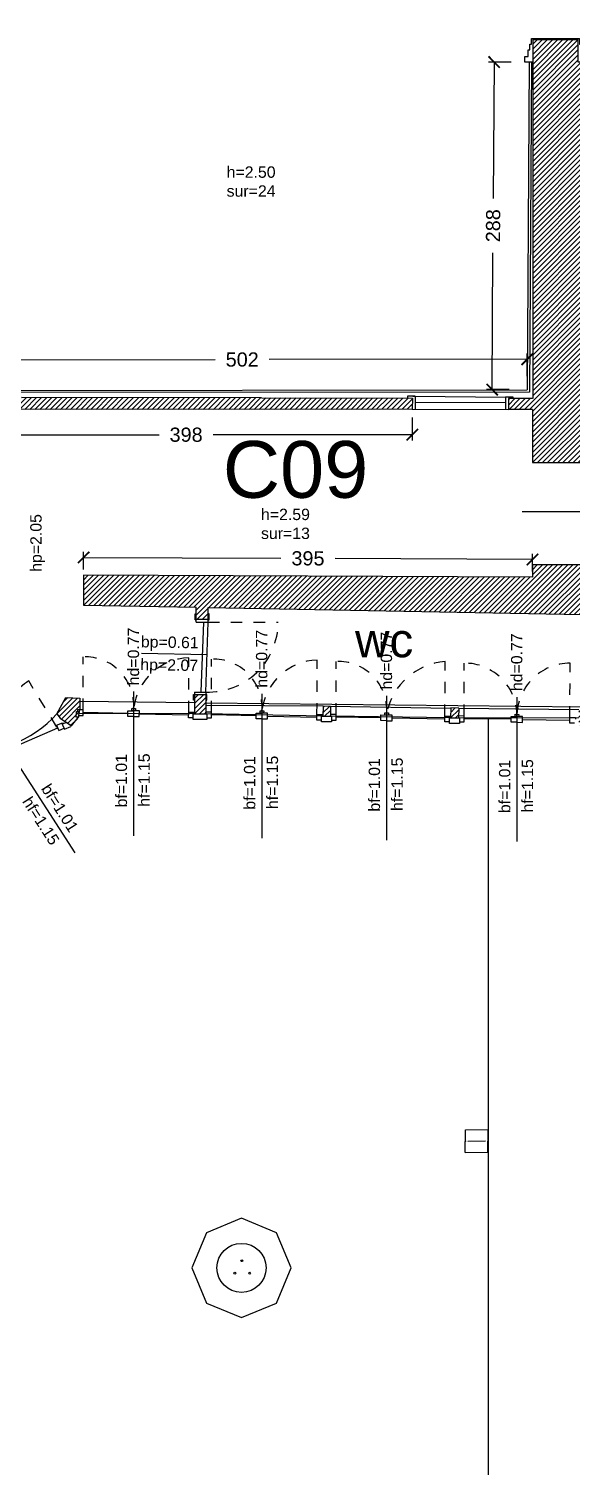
# Model space of a CAD drawing. Header units: millimetres. Extents: x -69 to 235, y 2 to 992.
# Drawn here: x 111.9 to 116.69, y 492.92 to 505.59 of the extents above; entities that cross this region are included whole.
import ezdxf
from ezdxf.enums import TextEntityAlignment as Align

# ---------------------------------------------------------------- set-up
doc = ezdxf.new("R2010")
doc.units = ezdxf.units.MM
doc.header["$LTSCALE"] = 0.01
doc.linetypes.add('HIDDEN2', pattern=[4.7625, 3.175, -1.5875])
for name, color, linetype in [('ob_A_CONTROPARETI', 10, 'Continuous'), ('ob_A_linea_proiezione', 251, 'HIDDEN2'), ('ob_A_linea_v2', 251, 'Continuous'), ('ob_A_muro', 1, 'Continuous'), ('ob_A_muro_r', 252, 'Continuous'), ('ob_Q 1_50', 250, 'Continuous'), ('ob_serramento_s', 3, 'Continuous'), ('ob_TXT 1_50', 250, 'Continuous')]:
    doc.layers.add(name, color=color, linetype=linetype)
doc.styles.add('m 1_50', font='arial.ttf', dxfattribs={"height": 0.125})
doc.styles.get("Standard").update_dxf_attribs({"font": 'arial.ttf'})
doc.styles.add('STYLE1', font='arial.ttf')
doc.styles.add('Testo L', font='arial.ttf', dxfattribs={"height": 2.5})
doc.dimstyles.new('m 1_50 cm', dxfattribs={"dimtxt": 0.1, "dimasz": 0.1, "dimexe": 0.05, "dimexo": 0.05, "dimgap": 0.1, "dimtad": 0, "dimdec": 1, "dimlfac": 100, "dimrnd": 1, "dimdsep": 46, "dimtxsty": 'm 1_50', "dimblk": 'ARCHTICK', "dimcen": 0.2, "dimadec": 0, "dimazin": 0, "dimtfac": 1, "dimtdec": 1, "dimtofl": 0, "dimtmove": 0, "dimatfit": 3, "dimldrblk": 'DOT', "dimfxl": 0.15, "dimfxlon": 1, "dimtolj": 1, "dimtzin": 0, "dimarcsym": 0})

# ---------------------------------------------------------------- blocks, each defined once
blk = doc.blocks.new('_ARCHTICK')
at = {"color": 0, "linetype": 'ByBlock', "const_width": 0.15}
blk.add_lwpolyline([(-0.5, -0.5), (0.5, 0.5)], dxfattribs=at)
blk = doc.blocks.new('*D236')
at = {"layer": 'Defpoints', "color": 0, "transparency": 16777216}
for p in [(116.29, 502.678), (111.27, 502.404), (116.29, 502.41)]:
    blk.add_point(p, dxfattribs=at)
at = {"layer": 'ob_Q 1_50', "color": 0, "lineweight": -2, "transparency": 16777216}
for p, q in [((111.27, 502.522), (111.27, 502.722)), ((116.29, 502.528), (116.29, 502.728)), ((111.27, 502.672), (113.542, 502.675)), ((116.29, 502.678), (114.017, 502.675))]:
    blk.add_line(p, q, dxfattribs=at)
at = {"layer": 'ob_Q 1_50', "color": 0, "lineweight": -2, "transparency": 16777216, "xscale": 0.1, "yscale": 0.1, "zscale": 0.1}
for p, rotation in [((111.27, 502.672), 180.061909458863), ((116.29, 502.678), 0.06190945886297508)]:
    blk.add_blockref('_ARCHTICK', p, dxfattribs=dict(at, rotation=rotation))
at = {"layer": 'ob_Q 1_50', "color": 0, "transparency": 16777216, "insert": (113.78, 502.675), "char_height": 0.125, "attachment_point": 5, "rotation": 0.0619, "style": 'm 1_50'}
blk.add_mtext('\\A1;502', dxfattribs=at)
blk = doc.blocks.new('_Dot')
at = {"color": 0, "linetype": 'ByBlock', "lineweight": -2}
blk.add_line((-0.5, 0), (-1, 0), dxfattribs=at)
at = {"color": 0, "linetype": 'ByBlock', "const_width": 0.5}
blk.add_lwpolyline([(-0.25, 0, 1), (0.25, 0, 1)], format="xyb", close=True, dxfattribs=at)
blk = doc.blocks.new('*D238')
at = {"layer": 'Defpoints', "color": 0, "transparency": 16777216}
for p in [(115.998, 505.296), (116.308, 505.294), (116.29, 502.41)]:
    blk.add_point(p, dxfattribs=at)
at = {"layer": 'ob_Q 1_50', "color": 0, "lineweight": -2, "transparency": 16777216}
for p, q in [((116.148, 505.295), (115.948, 505.296)), ((115.998, 505.296), (115.991, 504.093)), ((115.981, 502.411), (115.988, 503.615)), ((116.131, 502.411), (115.931, 502.412))]:
    blk.add_line(p, q, dxfattribs=at)
at = {"layer": 'ob_Q 1_50', "color": 0, "lineweight": -2, "transparency": 16777216, "xscale": 0.1, "yscale": 0.1, "zscale": 0.1}
for p, rotation in [((115.998, 505.296), 89.65118736672048), ((115.981, 502.411), 269.6511873667205)]:
    blk.add_blockref('_ARCHTICK', p, dxfattribs=dict(at, rotation=rotation))
at = {"layer": 'ob_Q 1_50', "color": 0, "transparency": 16777216, "insert": (115.99, 503.854), "char_height": 0.125, "attachment_point": 5, "rotation": 89.6512, "style": 'm 1_50'}
blk.add_mtext('\\A1;288', dxfattribs=at)
blk = doc.blocks.new('*D249')
at = {"layer": 'Defpoints', "color": 0, "transparency": 16777216}
for p in [(111.295, 502.236), (115.277, 502.237), (115.278, 502.014)]:
    blk.add_point(p, dxfattribs=at)
at = {"layer": 'ob_Q 1_50', "color": 0, "lineweight": -2, "transparency": 16777216}
for p, q in [((111.295, 502.163), (111.295, 501.963)), ((115.278, 502.164), (115.278, 501.964)), ((111.295, 502.013), (113.048, 502.013)), ((115.278, 502.014), (113.524, 502.013))]:
    blk.add_line(p, q, dxfattribs=at)
at = {"layer": 'ob_Q 1_50', "color": 0, "lineweight": -2, "transparency": 16777216, "xscale": 0.1, "yscale": 0.1, "zscale": 0.1}
for p, rotation in [((111.295, 502.013), 180.0141466262211), ((115.278, 502.014), 0.01414662622114791)]:
    blk.add_blockref('_ARCHTICK', p, dxfattribs=dict(at, rotation=rotation))
at = {"layer": 'ob_Q 1_50', "color": 0, "transparency": 16777216, "insert": (113.286, 502.013), "char_height": 0.125, "attachment_point": 5, "rotation": 0.0141, "style": 'm 1_50'}
blk.add_mtext('\\A1;398', dxfattribs=at)
blk = doc.blocks.new('*D251')
at = {"layer": 'Defpoints', "color": 0, "transparency": 16777216}
for p in [(116.336, 500.915), (112.382, 500.776), (116.335, 500.759)]:
    blk.add_point(p, dxfattribs=at)
at = {"layer": 'ob_Q 1_50', "color": 0, "lineweight": -2, "transparency": 16777216}
for p, q in [((112.382, 500.826), (112.383, 500.982)), ((112.383, 500.932), (114.121, 500.925)), ((116.336, 500.915), (114.598, 500.923)), ((116.335, 500.809), (116.336, 500.965))]:
    blk.add_line(p, q, dxfattribs=at)
at = {"layer": 'ob_Q 1_50', "color": 0, "lineweight": -2, "transparency": 16777216, "xscale": 0.1, "yscale": 0.1, "zscale": 0.1}
for p, rotation in [((112.383, 500.932), 179.7477163405129), ((116.336, 500.915), 359.7477163405129)]:
    blk.add_blockref('_ARCHTICK', p, dxfattribs=dict(at, rotation=rotation))
at = {"layer": 'ob_Q 1_50', "color": 0, "transparency": 16777216, "insert": (114.359, 500.924), "char_height": 0.125, "attachment_point": 5, "rotation": 359.7477, "style": 'm 1_50'}
blk.add_mtext('\\A1;395', dxfattribs=at)

msp = doc.modelspace()

# ---------------------------------------------------------------- hatches: boundary and pattern name
at = {"layer": 'ob_A_muro_r'}
h = msp.add_hatch(dxfattribs=at)
h.set_pattern_fill('ANSI31', color=256, scale=0.01)
h.paths.add_polyline_path([(101.4929, 507.8167), (100.6381, 507.8142), (100.6359, 508.1609), (100.0466, 508.1611), (100.0481, 507.8122), (99.5483, 507.8138), (99.5467, 507.3597), (100.2378, 507.3548), (101.4967, 507.3656)])
h.paths.add_polyline_path([(100.5337, 507.8164), (100.1486, 507.8164), (100.1486, 508.066), (100.5337, 508.066)], flags=16)
h.paths.add_polyline_path([(102.8434, 507.8317), (102.4427, 507.8322), (102.4517, 507.3817), (102.5144, 507.3824), (102.5282, 506.6213), (102.8068, 506.6263), (102.7932, 507.3802), (102.8472, 507.379)])
h.paths.add_polyline_path([(105.5395, 507.8602), (105.3396, 507.8568), (104.0163, 507.8395), (103.7933, 507.8398), (103.7972, 507.3876), (104.0163, 507.3886), (105.3396, 507.4059), (105.5433, 507.4095)])
h.paths.add_polyline_path([(107.0073, 507.8754), (106.4893, 507.8758), (106.4983, 507.4245), (106.6886, 507.4303), (106.7019, 506.7671), (106.9419, 506.7719), (106.9379, 506.9718), (106.9639, 506.9723), (106.9565, 507.4421), (107.0052, 507.4413)])
h.paths.add_polyline_path([(110.1228, 507.8631), (109.2368, 507.856), (107.9339, 507.8667), (107.9318, 507.4262), (109.235, 507.4051), (110.1226, 507.4131)])
h.paths.add_polyline_path([(111.4587, 507.8729), (111.0728, 507.8781), (111.0646, 507.4001), (111.1348, 507.3978), (111.1214, 506.7609), (111.3614, 506.7559), (111.3754, 507.4238), (111.4526, 507.4195)])
h.paths.add_polyline_path([(115.2682, 507.8343), (114.577, 507.8392), (114.577, 508.1541), (112.8452, 508.1541), (112.8452, 507.8541), (112.4028, 507.8601), (112.3999, 507.4056), (113.2815, 507.3973), (113.2763, 507.2799), (114.3271, 507.2729), (114.3271, 507.3807), (115.2742, 507.3907)])
h.paths.add_polyline_path([(112.9452, 507.7791), (112.9452, 508.0541), (114.477, 508.0541), (114.477, 507.7661), (113.2875, 507.7744)], flags=16)
h.paths.add_polyline_path([(118.7274, 507.7582), (116.796, 507.8237), (116.2128, 507.8277), (116.2215, 507.4007), (116.3383, 507.402), (116.3383, 506.7343), (116.7895, 506.7343), (116.7894, 507.5384), (118.499, 507.4762), (118.7236, 507.476)])
h.paths.add_polyline_path([(122.0256, 507.6945), (121.4432, 507.7141), (119.7224, 507.7418), (119.7206, 507.4566), (121.4606, 507.4171), (121.3585, 502.048), (120.9888, 502.0559), (120.9867, 501.9559), (121.3566, 501.9481), (121.353, 501.7562), (121.4529, 501.7543), (121.5605, 507.4138), (122.0158, 507.4007)])
h.paths.add_polyline_path([(116.7896, 505.2943), (116.7396, 505.2943), (116.7396, 505.4943), (116.3383, 505.4943), (116.3383, 502.3314), (116.1237, 502.3319), (116.1245, 502.2362), (116.3351, 502.2362), (116.3351, 501.7675), (116.7897, 501.7675), (116.7897, 502.0451), (120.1569, 501.9736), (120.159, 502.0735), (116.7896, 502.1452)])
h.paths.add_polyline_path([(107.1999, 500.7729), (107.0617, 500.7729), (106.9897, 505.3325), (106.9706, 505.3321), (106.9666, 505.5321), (106.7267, 505.5273), (106.8221, 500.7557), (106.5482, 500.7576), (106.5475, 500.4051), (107.213, 500.4116)])
h.paths.add_polyline_path([(105.6794, 500.7552), (103.9401, 500.7562), (102.9128, 500.7449), (102.8275, 505.4765), (102.5489, 505.4715), (102.634, 500.7469), (101.2463, 500.7469), (100.8272, 500.7455), (100.3098, 500.7414), (100.3122, 500.4127), (100.4397, 500.3924), (102.5172, 500.4072), (104.0277, 500.4024), (105.5505, 500.4147), (105.6788, 500.4137)])
h.paths.add_polyline_path([(99.0399, 500.7314), (98.5862, 500.7258), (98.4199, 505.5034), (98.1466, 505.4939), (98.2756, 501.7896), (90.5956, 501.815), (90.5944, 501.4714), (98.291, 501.446), (98.4112, 498.7148), (98.8518, 498.7348), (98.7793, 500.3805), (98.8663, 500.3812), (99.0422, 500.4036)])
h = msp.add_hatch(dxfattribs=at)
h.set_pattern_fill('ANSI31', color=256, scale=0.01)
h.paths.add_polyline_path([(111.2944, 500.5131), (111.3405, 500.5131), (111.3382, 500.7879), (111.2684, 500.7874), (111.2894, 501.8459), (111.2947, 502.2362), (115.2775, 502.2372), (115.2781, 502.3343), (113.9506, 502.3382), (111.8382, 502.3411), (111.2689, 502.3411), (111.3354, 505.5161), (111.0955, 505.5212), (110.9959, 500.7729), (109.4566, 500.7789), (109.0128, 500.7777), (108.0675, 500.7729), (108.0817, 500.4362), (109.3212, 500.4487), (110.0582, 500.4524), (110.8146, 500.4552), (110.8146, 500.2643), (111.2846, 500.2589)])
h.paths.add_polyline_path([(118.4824, 500.7649), (116.7966, 500.7752), (116.7966, 500.8662), (116.3351, 500.8682), (116.3351, 500.7585), (112.382, 500.7759), (112.382, 500.5121), (113.3743, 500.4935), (113.3743, 500.3859), (113.4789, 500.3857), (113.4808, 500.4908), (116.7719, 500.4293), (116.79, 499.5949), (116.7436, 499.5948), (116.7427, 499.4469, 0.1592731), (117.3011, 499.7362, 0.0730198), (117.634, 500.4415), (117.8481, 500.4431), (117.8485, 500.351), (118.1819, 500.3468), (118.1861, 500.4918), (118.4824, 500.4899)])
h.paths.add_polyline_path([(116.8787, 500.4308), (117.4805, 500.4404, -0.068036), (117.1847, 499.8278, -0.100119), (116.8969, 499.6411)], flags=16)
h = msp.add_hatch(dxfattribs=at)
h.set_pattern_fill('ANSI31', color=256, scale=0.01)
h.paths.add_polyline_path([(118.1471, 498.9467), (117.8216, 498.9513), (117.7936, 497.1317), (117.769, 494.8153), (117.7628, 494.687), (118.0411, 494.6743)])
h.paths.add_polyline_path([(115.6863, 499.6066), (115.6165, 499.6078), (115.6152, 499.5203), (115.6854, 499.5203)])
h.paths.add_polyline_path([(114.5573, 499.621), (114.4916, 499.6218), (114.4911, 499.5344), (114.5578, 499.5344)])
h.paths.add_polyline_path([(113.4595, 499.727), (113.3608, 499.727), (113.3588, 499.5706), (113.3585, 499.5543), (113.4596, 499.555), (113.4604, 499.5715)])
h.paths.add_polyline_path([(112.3509, 499.6932), (112.2263, 499.6988), (112.149, 499.5551), (112.1772, 499.5169), (112.277, 499.4511), (112.3393, 499.5251), (112.3509, 499.5916)])

# ---------------------------------------------------------------- linework, layer by layer
at = {"layer": 'ob_A_CONTROPARETI'}
msp.add_line((115.2775, 502.2372), (116.1245, 502.2362), dxfattribs=at)
for points in [[(116.3277, 505.2942), (116.3101, 502.3896), (111.2702, 502.3841)], [(116.3077, 505.2943), (116.2902, 502.4095)], [(111.2702, 502.4041), (116.2902, 502.4095)]]:
    msp.add_lwpolyline(points, dxfattribs=at)
at = {"layer": 'ob_A_linea_proiezione'}
for points in [[(113.4808, 500.3623), (114.0964, 500.3623)], [(112.3809, 499.5915), (112.3809, 500.0576)], [(113.309, 499.5706), (113.3106, 500.0497)], [(113.5104, 499.5713), (113.5104, 500.0374)], [(114.4385, 499.5504), (114.44, 500.0295)], [(114.6086, 499.5504), (114.6086, 500.0165)], [(115.5654, 499.5362), (115.567, 500.0153)], [(115.7356, 499.5362), (115.7356, 500.0023)], [(116.6657, 499.5232), (116.6673, 500.0023)], [(112.1487, 499.4384), (111.9008, 499.8451)]]:
    msp.add_lwpolyline(points, dxfattribs=at)
for centre, radius, start, end in [((113.4808, 500.3623), 0.6156, 268.00962, 0), ((112.3965, 499.6293), 0.4285, 356.30712, 92.0819), ((113.3274, 499.5434), 0.5066, 91.90283, 173.3871), ((113.5257, 499.6086), 0.4291, 356.38896, 92.04669), ((114.4569, 499.5235), 0.5063, 91.9142, 173.41978), ((114.6241, 499.588), 0.4288, 356.91691, 92.06534), ((115.61, 499.4468), 0.5701, 94.32989, 168.04918), ((115.7367, 499.5395), 0.4628, 358.96242, 90.14407), ((116.6689, 499.5328), 0.4695, 90.19788, 180.20825), ((112.1478, 499.4459), 0.4695, 121.75008, 211.76045)]:
    msp.add_arc(centre, radius, start, end, dxfattribs=at)
at = {"layer": 'ob_A_linea_v2'}
for p, q in [((113.3598, 499.6511), (112.3509, 499.6636)), ((116.7895, 499.6155), (113.4599, 499.6502)), ((113.3585, 499.5543), (112.3451, 499.5584)), ((114.4916, 499.6218), (113.4596, 499.6301)), ((114.4911, 499.5344), (113.4596, 499.555)), ((115.6164, 499.6014), (114.5573, 499.6199)), ((115.6152, 499.5203), (114.5578, 499.5344)), ((115.6854, 499.5203), (116.7431, 499.5222)), ((115.6863, 499.6066), (116.7436, 499.5948)), ((115.947, 499.5208), (115.943, 487.5236)), ((115.7442, 495.6929), (115.7458, 495.8929)), ((115.7458, 495.8929), (115.9457, 495.8947)), ((115.9442, 495.6947), (115.9458, 495.8947)), ((115.7681, 495.7931), (115.9219, 495.7945)), ((115.7442, 495.6929), (115.9442, 495.6947)), ((113.7738, 495.1137), (113.4645, 494.9855)), ((114.0832, 494.9855), (113.7738, 495.1137)), ((113.4645, 494.9855), (113.3363, 494.6761)), ((114.2114, 494.6761), (114.0832, 494.9855)), ((113.3363, 494.6761), (113.4645, 494.3667)), ((114.0832, 494.3667), (114.2114, 494.6761)), ((113.4645, 494.3667), (113.7738, 494.2386)), ((113.7738, 494.2386), (114.0832, 494.3667))]:
    msp.add_line(p, q, dxfattribs=at)
for centre, radius in [((113.7738, 494.6761), 0.216), ((113.7771, 494.7393), 0.00798), ((113.7148, 494.6299), 0.00798), ((113.8458, 494.6299), 0.00798)]:
    msp.add_circle(centre, radius, dxfattribs=at)
msp.add_arc((111.3748, 500.266), 1.051, 265.07481, 317.44255, dxfattribs=at)
msp.add_point((115.745, 495.7929), dxfattribs=at)
at = {"layer": 'ob_A_muro'}
for p, q in [((116.3383, 505.4943), (116.7396, 505.4943)), ((116.3383, 505.4943), (116.3383, 502.3314)), ((113.9506, 502.3382), (111.8382, 502.3411)), ((113.9506, 502.3382), (115.2781, 502.3343)), ((115.2781, 502.3343), (115.2775, 502.2372)), ((116.1237, 502.3319), (116.1245, 502.2362)), ((116.3351, 502.3314), (116.1237, 502.3319)), ((115.2775, 502.2372), (111.2947, 502.2362)), ((116.3351, 502.2362), (116.1245, 502.2362)), ((116.3351, 502.2362), (116.3351, 501.7675)), ((116.3351, 501.7675), (116.7897, 501.7675)), ((116.7966, 500.8662), (116.3351, 500.8682)), ((116.3351, 500.8682), (116.3351, 500.7585)), ((116.3351, 500.7585), (112.382, 500.7759)), ((112.382, 500.7759), (112.382, 500.5121)), ((112.382, 500.5121), (113.3743, 500.4935)), ((113.3743, 500.3859), (113.3743, 500.4935)), ((113.4789, 500.3857), (113.4808, 500.4908)), ((113.4808, 500.4908), (116.7719, 500.4293)), ((113.4789, 500.3857), (113.3743, 500.3859)), ((112.149, 499.5551), (112.2263, 499.6988)), ((112.2263, 499.6988), (112.3509, 499.6932)), ((112.3509, 499.6932), (112.3509, 499.5916)), ((113.3608, 499.727), (113.3588, 499.5706)), ((113.3608, 499.727), (113.4595, 499.727)), ((113.4595, 499.727), (113.4604, 499.5715)), ((112.149, 499.5551), (112.1772, 499.5169)), ((112.1772, 499.5169), (112.277, 499.4511)), ((112.277, 499.4511), (112.3393, 499.5251)), ((112.3393, 499.5251), (112.3509, 499.5916)), ((113.3588, 499.5706), (113.3585, 499.5543)), ((113.3585, 499.5543), (113.4596, 499.555)), ((113.4596, 499.555), (113.4604, 499.5715)), ((114.4916, 499.6218), (114.4911, 499.5344)), ((114.4911, 499.5344), (114.5578, 499.5344)), ((114.5573, 499.621), (114.4916, 499.6218)), ((114.5573, 499.621), (114.5578, 499.5344)), ((115.6165, 499.6078), (115.6152, 499.5203)), ((115.6152, 499.5203), (115.6854, 499.5203)), ((115.6863, 499.6066), (115.6165, 499.6078)), ((115.6863, 499.6066), (115.6854, 499.5203))]:
    msp.add_line(p, q, dxfattribs=at)
at = {"layer": 'ob_Q 1_50'}
for p, q in [((116.246, 501.3365), (117.3596, 501.3365)), ((112.893, 500.0909), (113.471, 500.0782)), ((112.8241, 499.7522), (112.8241, 498.4804)), ((113.9536, 499.732), (113.9536, 498.4602)), ((115.0519, 499.7154), (115.0519, 498.4436)), ((116.1994, 499.7016), (116.1994, 498.4298)), ((111.6702, 499.3207), (112.3073, 498.3299))]:
    msp.add_line(p, q, dxfattribs=at)
at = {"layer": 'ob_serramento_s'}
for p, q in [((116.0987, 502.3319), (116.0995, 502.2362)), ((113.3648, 500.4348), (113.3743, 500.4348)), ((113.3648, 500.3829), (113.3648, 500.4348)), ((113.4195, 499.7485), (113.4409, 500.3637)), ((113.4595, 499.7471), (113.4808, 500.3623)), ((112.7737, 499.5576), (112.3806, 499.5665)), ((112.8737, 499.5558), (113.3085, 499.5456)), ((113.9032, 499.5375), (113.5101, 499.5463)), ((114.0031, 499.5356), (114.438, 499.5254)), ((115.0016, 499.5209), (114.6085, 499.5254)), ((115.1016, 499.5197), (115.5649, 499.5112)), ((111.7709, 499.2645), (112.1551, 499.4315)), ((112.1451, 499.4544), (112.1983, 499.4775)), ((112.1451, 499.4544), (112.165, 499.4086)), ((112.165, 499.4086), (112.2109, 499.4285)), ((112.1949, 499.4652), (112.2316, 499.4811)), ((112.1949, 499.4652), (112.2149, 499.4193)), ((112.1983, 499.4775), (112.2023, 499.4684)), ((112.2149, 499.4193), (112.2712, 499.4438)), ((112.2316, 499.4811), (112.277, 499.4511)), ((116.1492, 499.5071), (115.7355, 499.5112)), ((116.2491, 499.506), (116.6652, 499.4982))]:
    msp.add_line(p, q, dxfattribs=at)
for points in [[(116.2683, 505.2943), (116.2683, 505.3443), (116.2983, 505.3443), (116.2983, 505.4043), (116.3133, 505.4043), (116.3133, 505.4543), (116.3283, 505.4543), (116.3283, 505.5043), (116.7496, 505.5043), (116.7496, 505.5043), (116.7496, 505.4543), (116.7646, 505.4543), (116.7646, 505.4043), (116.7796, 505.4043), (116.7796, 505.3443), (116.8096, 505.3443), (116.8096, 505.2943), (116.7396, 505.2943), (116.7396, 505.4943), (116.3383, 505.4943), (116.3383, 505.2943)], [(112.3393, 499.5251), (112.3189, 499.5257), (112.3195, 499.5755), (112.3399, 499.5754)], [(112.8232, 499.5317), (112.7732, 499.5326), (112.7742, 499.5826), (112.8241, 499.5817)], [(112.8095, 499.602), (112.8395, 499.6014), (112.8391, 499.5814), (112.8091, 499.582)], [(112.8232, 499.5317), (112.8732, 499.5308), (112.8741, 499.5808), (112.8241, 499.5817)], [(113.4688, 499.505), (113.3482, 499.5048), (113.3488, 499.5548), (113.4694, 499.555)], [(113.9527, 499.5115), (113.9027, 499.5125), (113.9036, 499.5624), (113.9536, 499.5615)], [(113.939, 499.5818), (113.969, 499.5812), (113.9686, 499.5613), (113.9386, 499.5618)], [(113.9527, 499.5115), (114.0027, 499.5106), (114.0036, 499.5606), (113.9536, 499.5615)], [(114.567, 499.4841), (114.4776, 499.4846), (114.4782, 499.5346), (114.5676, 499.5341)], [(115.0513, 499.4949), (115.0013, 499.4955), (115.0019, 499.5455), (115.0519, 499.5449)], [(115.0371, 499.5651), (115.0671, 499.5647), (115.0669, 499.5447), (115.0369, 499.5451)], [(115.0513, 499.4949), (115.1013, 499.4943), (115.1019, 499.5443), (115.0519, 499.5449)], [(115.694, 499.4699), (115.6046, 499.4704), (115.6052, 499.5204), (115.6946, 499.5198)], [(116.1989, 499.4811), (116.1489, 499.4817), (116.1494, 499.5317), (116.1994, 499.5311)], [(116.1847, 499.5513), (116.2147, 499.5509), (116.2144, 499.5309), (116.1844, 499.5313)], [(116.1989, 499.4811), (116.2488, 499.4805), (116.2494, 499.5305), (116.1994, 499.5311)]]:
    msp.add_lwpolyline(points, close=True, dxfattribs=at)
for points in [[(115.3032, 502.3522), (115.3032, 502.3522), (115.2357, 502.3522), (115.2352, 502.3345)], [(115.2818, 502.3522), (115.3032, 502.3522), (115.3025, 502.2372)], [(115.3032, 502.3522), (116.0993, 502.345)], [(115.3033, 502.3016), (116.0992, 502.2979)], [(116.1668, 502.3317), (116.1668, 502.345), (116.0993, 502.345), (116.0987, 502.3319)], [(113.4808, 500.3829), (113.4904, 500.3829), (113.4904, 500.4348), (113.4808, 500.4348)], [(113.3648, 500.3829), (113.3743, 500.3829)], [(113.3743, 500.3623), (113.3743, 500.3829)], [(113.3743, 500.3623), (113.4808, 500.3623), (113.4808, 500.3829)], [(113.4808, 500.3623), (113.4808, 500.3829)], [(113.3522, 499.727), (113.3608, 499.727)], [(113.3601, 499.6751), (113.3522, 499.6751), (113.3522, 499.727)], [(113.3608, 499.7471), (113.4595, 499.7471)], [(113.3608, 499.7471), (113.3608, 499.727)], [(113.4595, 499.7471), (113.4595, 499.727)], [(113.4598, 499.6751), (113.4681, 499.6751), (113.4681, 499.727), (113.4595, 499.727)], [(112.3395, 499.5417), (112.3807, 499.5415), (112.3809, 499.5915), (112.3309, 499.5917), (112.3308, 499.5755)], [(113.348, 499.5198), (113.3081, 499.5206), (113.309, 499.5706), (113.3588, 499.5706), (113.3587, 499.5546)], [(113.469, 499.5215), (113.5102, 499.5213), (113.5104, 499.5713), (113.4604, 499.5715), (113.4603, 499.555)], [(113.469, 499.5215), (113.5102, 499.5213), (113.5104, 499.5713), (113.4604, 499.5715), (113.4603, 499.555)], [(114.4775, 499.4996), (114.4375, 499.5004), (114.4385, 499.5504), (114.4885, 499.5494), (114.4882, 499.5344)], [(114.5672, 499.5006), (114.6084, 499.5004), (114.6086, 499.5504), (114.5586, 499.5506), (114.5585, 499.5341)], [(115.6045, 499.4854), (115.5645, 499.4862), (115.5654, 499.5362), (115.6154, 499.5352), (115.6151, 499.5202)], [(115.6942, 499.4864), (115.7353, 499.4862), (115.7356, 499.5362), (115.6856, 499.5364), (115.6855, 499.5199)], [(116.7048, 499.4724), (116.6648, 499.4732), (116.6657, 499.5232), (116.7157, 499.5222), (116.7154, 499.5072)]]:
    msp.add_lwpolyline(points, dxfattribs=at)

# ---------------------------------------------------------------- texts
at = {"layer": 'ob_Q 1_50', "style": 'STYLE1'}
for s, rotation, p in [('hp=2.05', 90.16616, (111.9649, 500.8057)), ('bp=0.61', 358.90789, (112.8879, 500.1913)), ('hp=2.07', 358.90789, (112.883, 499.9908)), ('bf=1.01', 90, (112.7157, 498.7314)), ('hf=1.15', 90, (112.9162, 498.7368)), ('bf=1.01', 90, (113.8452, 498.7112)), ('hf=1.15', 90, (114.0457, 498.7166)), ('bf=1.01', 90, (114.9435, 498.6946)), ('hf=1.15', 90, (115.144, 498.7)), ('bf=1.01', 90, (116.091, 498.6808)), ('hf=1.15', 90, (116.2915, 498.6862)), ('bf=1.01', 302.74113, (112.0471, 498.9237)), ('hf=1.15', 302.74113, (111.8814, 498.8108))]:
    msp.add_text(s, height=0.1, rotation=rotation, dxfattribs=at).set_placement(p, align=Align.MIDDLE_LEFT)
for p in [(112.8211, 500.315), (113.9506, 500.2948), (115.0489, 500.2782), (116.1964, 500.2644)]:
    msp.add_text('hd=0.77', height=0.1, rotation=90.12929, dxfattribs=at).set_placement(p, align=Align.MIDDLE_RIGHT)
at = {"layer": 'ob_Q 1_50', "char_height": 0.1, "attachment_point": 1, "style": 'Testo L'}
for s, insert, width in [('h=2.50\\Psur=24', (113.6428, 504.3765), 0.441415), ('h=2.59\\Psur=13', (113.9453, 501.3618), 0.557669)]:
    msp.add_mtext(s, dxfattribs=dict(at, insert=insert, width=width))
at = {"layer": 'ob_TXT 1_50', "attachment_point": 1}
for s, insert, char_height in [('C09', (113.609, 501.9581), 0.5), ('wc', (114.7739, 500.3535), 0.3)]:
    msp.add_mtext_dynamic_manual_height_columns(s, width=1.827294, gutter_width=12.5, heights=[0.3992], dxfattribs=dict(at, insert=insert, char_height=char_height))

# ---------------------------------------------------------------- dimensions: what is measured, and where the dimension line sits
at = {"layer": 'ob_Q 1_50'}
for p1, p2, distance, picture, middle in [((116.2902, 502.4095), (116.3077, 505.2943), 0.3093, '*D238', (115.9896, 503.8538)), ((111.2702, 502.4041), (116.2902, 502.4095), 0.2684, '*D236', (113.7799, 502.6752)), ((111.2947, 502.2362), (115.2775, 502.2372), -0.2234, '*D249', (113.2861, 502.0133)), ((112.382, 500.7759), (116.3351, 500.7585), 0.1564, '*D251', (114.3593, 500.9237))]:
    dim = msp.add_aligned_dim(p1=p1, p2=p2, distance=distance, dimstyle='m 1_50 cm', dxfattribs=at)
    dim.commit()
    dim.dimension.update_dxf_attribs({"geometry": picture, "text_midpoint": middle})

doc.saveas('drawing.dxf')
